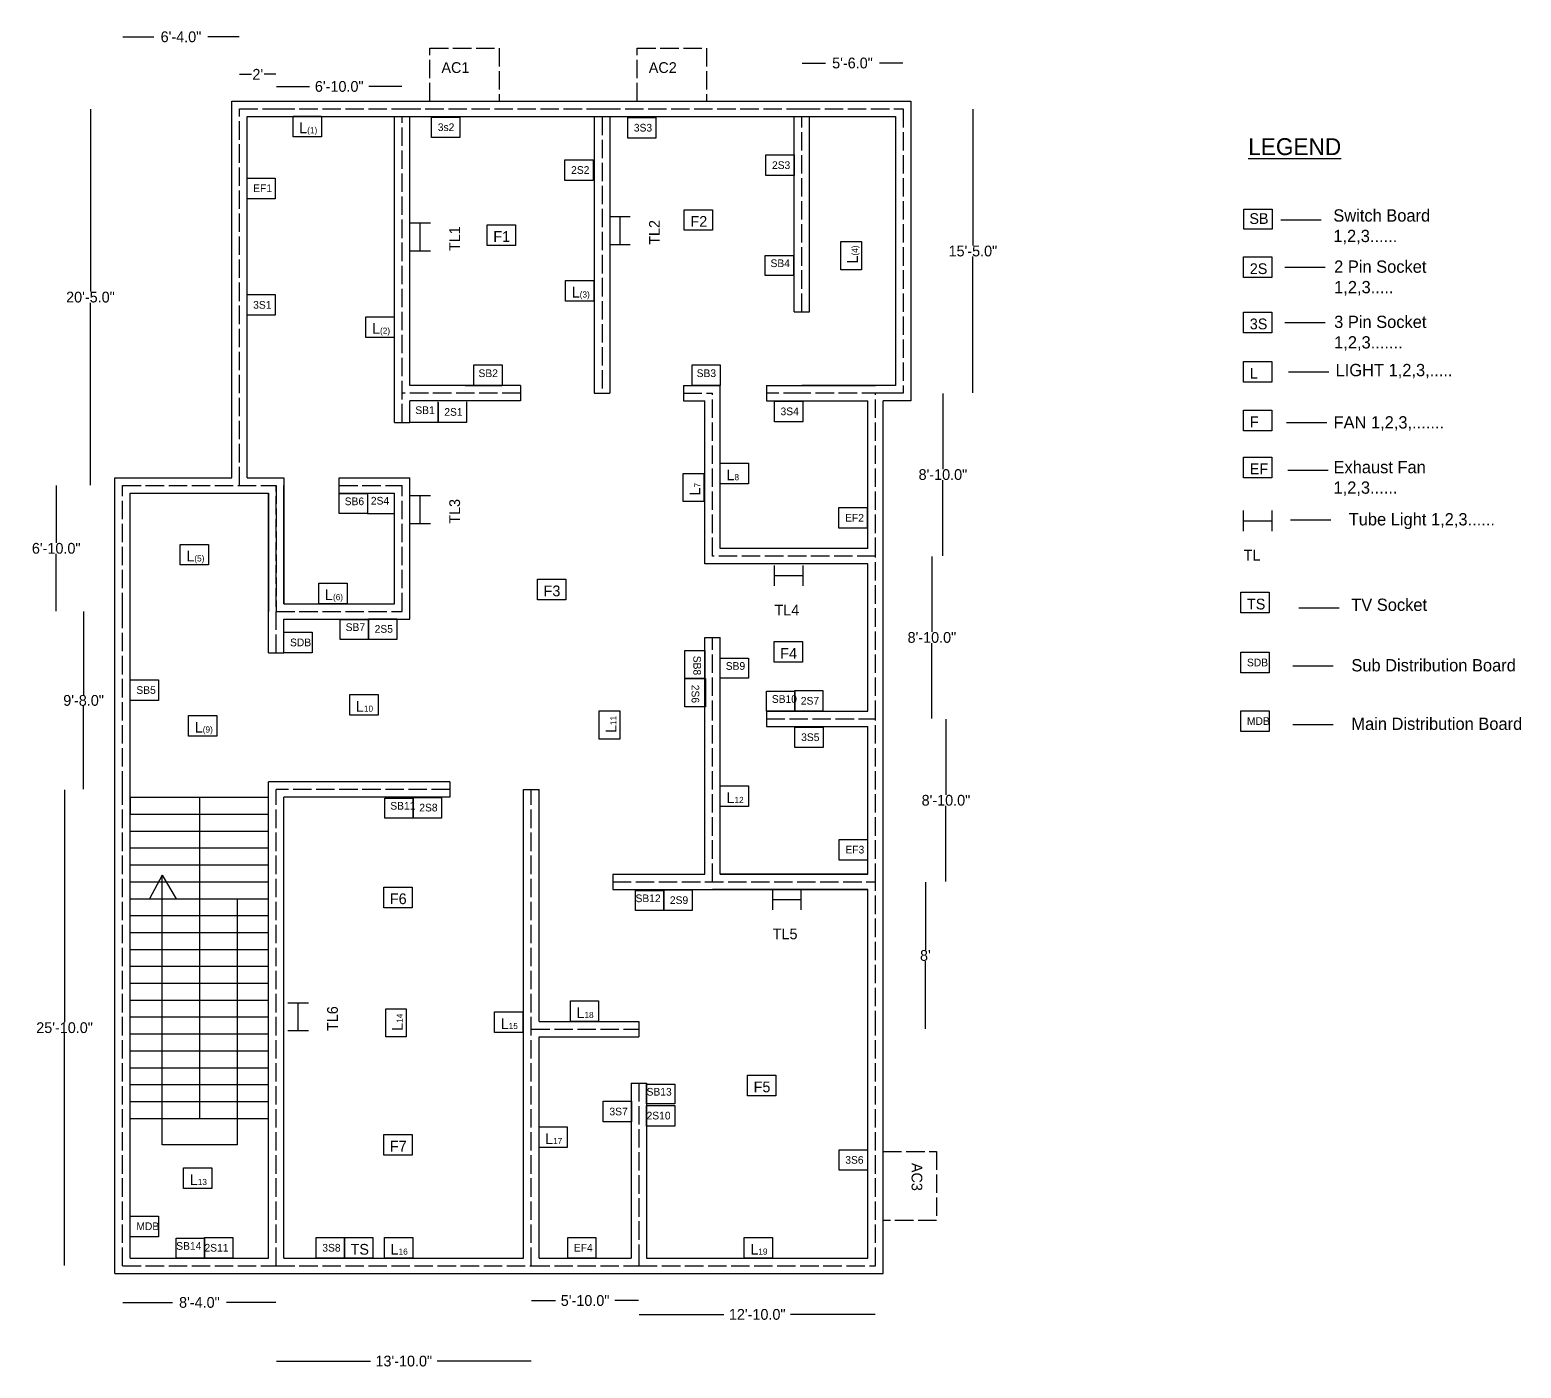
# Model space of a CAD drawing. Header units: inches. Extents: x -314 to 2090, y -27 to 844.
# Drawn here: x 1119 to 2090, y -27 to 844 of the extents above; entities that cross this region are included whole.
import ezdxf

# ---------------------------------------------------------------- set-up
doc = ezdxf.new("R2010")
doc.units = ezdxf.units.IN
doc.header["$MEASUREMENT"] = 0
doc.linetypes.add('ACAD_ISO02W100', pattern=[15, 12, -3])
doc.dimstyles.get("Standard").update_dxf_attribs({"dimtxt": 7, "dimasz": 0.18, "dimexe": 0.18, "dimexo": 0.0625, "dimgap": 0.09, "dimtad": 0, "dimtih": 1, "dimtoh": 1, "dimdec": 1, "dimzin": 0, "dimdsep": 46, "dimlunit": 3, "dimtxsty": 'Standard', "dimcen": 0.09, "dimse1": 1, "dimse2": 1, "dimadec": 0, "dimazin": 0, "dimtfac": 1, "dimtdec": 1, "dimtofl": 0, "dimtmove": 0, "dimatfit": 3, "dimfxl": 1, "dimtolj": 1, "dimtzin": 0, "dimarcsym": 0})

# ---------------------------------------------------------------- blocks, each defined once
blk = doc.blocks.new('*D35')
at = {"color": 0, "lineweight": -2}
for p, q in [((1141.76, 349.37), (1141.76, 198.14)), ((1141.76, 39.73), (1141.76, 190.96))]:
    blk.add_line(p, q, dxfattribs=at)
at = {"color": 0}
for points in [[(1141.73, 349.37), (1141.79, 349.37), (1141.76, 349.55)], [(1141.73, 39.73), (1141.79, 39.73), (1141.76, 39.55)]]:
    blk.add_solid(points, dxfattribs=at)
at = {"layer": 'Defpoints', "color": 0}
for p in [(1141.76, 349.55), (1179.51, 349.55), (1179.51, 39.55)]:
    blk.add_point(p, dxfattribs=at)
at = {"color": 0, "insert": (1141.76, 194.55), "char_height": 7, "attachment_point": 5}
blk.add_mtext('\\A1;25\'-10.0"', dxfattribs=at)
blk = doc.blocks.new('*D36')
at = {"color": 0, "lineweight": -2}
for p, q in [((1154.14, 465.37), (1154.14, 411.14)), ((1154.14, 349.73), (1154.14, 403.96))]:
    blk.add_line(p, q, dxfattribs=at)
at = {"color": 0}
for points in [[(1154.11, 465.37), (1154.17, 465.37), (1154.14, 465.55)], [(1154.11, 349.73), (1154.17, 349.73), (1154.14, 349.55)]]:
    blk.add_solid(points, dxfattribs=at)
at = {"layer": 'Defpoints', "color": 0}
for p in [(1154.14, 465.55), (1179.51, 465.55), (1179.51, 349.55)]:
    blk.add_point(p, dxfattribs=at)
at = {"color": 0, "insert": (1154.14, 407.55), "char_height": 7, "attachment_point": 5}
blk.add_mtext('\\A1;9\'-8.0"', dxfattribs=at)
blk = doc.blocks.new('*D37')
at = {"color": 0, "lineweight": -2}
for p, q in [((1136.33, 547.37), (1136.33, 510.14)), ((1136.33, 465.73), (1136.33, 502.96))]:
    blk.add_line(p, q, dxfattribs=at)
at = {"color": 0}
for points in [[(1136.3, 547.37), (1136.36, 547.37), (1136.33, 547.55)], [(1136.3, 465.73), (1136.36, 465.73), (1136.33, 465.55)]]:
    blk.add_solid(points, dxfattribs=at)
at = {"layer": 'Defpoints', "color": 0}
for p in [(1136.33, 547.55), (1179.51, 547.55), (1179.51, 465.55)]:
    blk.add_point(p, dxfattribs=at)
at = {"color": 0, "insert": (1136.33, 506.55), "char_height": 7, "attachment_point": 5}
blk.add_mtext('\\A1;6\'-10.0"', dxfattribs=at)
blk = doc.blocks.new('*D38')
at = {"color": 0, "lineweight": -2}
for p, q in [((1158.6, 792.37), (1158.6, 673.64)), ((1158.6, 547.73), (1158.6, 666.46))]:
    blk.add_line(p, q, dxfattribs=at)
at = {"color": 0}
for points in [[(1158.57, 792.37), (1158.63, 792.37), (1158.6, 792.55)], [(1158.57, 547.73), (1158.63, 547.73), (1158.6, 547.55)]]:
    blk.add_solid(points, dxfattribs=at)
at = {"layer": 'Defpoints', "color": 0}
for p in [(1158.6, 792.55), (1255.51, 792.55), (1255.51, 547.55)]:
    blk.add_point(p, dxfattribs=at)
at = {"color": 0, "insert": (1158.6, 670.05), "char_height": 7, "attachment_point": 5}
blk.add_mtext('\\A1;20\'-5.0"', dxfattribs=at)
blk = doc.blocks.new('*D33')
at = {"color": 0, "lineweight": -2}
for p, q in [((1179.69, 839.47), (1199.92, 839.47)), ((1255.33, 839.47), (1235.1, 839.47))]:
    blk.add_line(p, q, dxfattribs=at)
at = {"color": 0}
for points in [[(1179.69, 839.5), (1179.69, 839.44), (1179.51, 839.47)], [(1255.33, 839.5), (1255.33, 839.44), (1255.51, 839.47)]]:
    blk.add_solid(points, dxfattribs=at)
at = {"layer": 'Defpoints', "color": 0}
for p in [(1179.51, 839.47), (1179.51, 547.55), (1255.51, 547.55)]:
    blk.add_point(p, dxfattribs=at)
at = {"color": 0, "insert": (1217.51, 839.47), "char_height": 7, "attachment_point": 5}
blk.add_mtext('\\A1;6\'-4.0"', dxfattribs=at)
blk = doc.blocks.new('*D39')
at = {"color": 0, "lineweight": -2}
for p, q in [((1255.69, 815.11), (1263.34, 815.11)), ((1279.33, 815.11), (1271.68, 815.11))]:
    blk.add_line(p, q, dxfattribs=at)
at = {"color": 0}
for points in [[(1255.69, 815.14), (1255.69, 815.08), (1255.51, 815.11)], [(1279.33, 815.14), (1279.33, 815.08), (1279.51, 815.11)]]:
    blk.add_solid(points, dxfattribs=at)
at = {"layer": 'Defpoints', "color": 0}
for p in [(1279.51, 815.11), (1255.51, 792.55), (1279.51, 792.55)]:
    blk.add_point(p, dxfattribs=at)
at = {"color": 0, "insert": (1267.51, 815.11), "char_height": 7, "attachment_point": 5}
blk.add_mtext("\\A1;2'", dxfattribs=at)
blk = doc.blocks.new('*D40')
at = {"color": 0, "lineweight": -2}
for p, q in [((1279.69, 807.19), (1301.17, 807.19)), ((1361.33, 807.19), (1339.85, 807.19))]:
    blk.add_line(p, q, dxfattribs=at)
at = {"color": 0}
for points in [[(1279.69, 807.22), (1279.69, 807.16), (1279.51, 807.19)], [(1361.33, 807.22), (1361.33, 807.16), (1361.51, 807.19)]]:
    blk.add_solid(points, dxfattribs=at)
at = {"layer": 'Defpoints', "color": 0}
for p in [(1361.51, 807.19), (1279.51, 792.55), (1361.51, 792.55)]:
    blk.add_point(p, dxfattribs=at)
at = {"color": 0, "insert": (1320.51, 807.19), "char_height": 7, "attachment_point": 5}
blk.add_mtext('\\A1;6\'-10.0"', dxfattribs=at)
blk = doc.blocks.new('*D43')
at = {"color": 0, "lineweight": -2}
for p, q in [((1621.69, 822.42), (1636.92, 822.42)), ((1687.33, 822.42), (1672.1, 822.42))]:
    blk.add_line(p, q, dxfattribs=at)
at = {"color": 0}
for points in [[(1621.69, 822.45), (1621.69, 822.39), (1621.51, 822.42)], [(1687.33, 822.45), (1687.33, 822.39), (1687.51, 822.42)]]:
    blk.add_solid(points, dxfattribs=at)
at = {"layer": 'Defpoints', "color": 0}
for p in [(1687.51, 822.42), (1621.51, 792.55), (1687.51, 792.55)]:
    blk.add_point(p, dxfattribs=at)
at = {"color": 0, "insert": (1654.51, 822.42), "char_height": 7, "attachment_point": 5}
blk.add_mtext('\\A1;5\'-6.0"', dxfattribs=at)
blk = doc.blocks.new('*D44')
at = {"color": 0, "lineweight": -2}
for p, q in [((1732.86, 792.37), (1732.86, 703.64)), ((1732.86, 607.73), (1732.86, 696.46))]:
    blk.add_line(p, q, dxfattribs=at)
at = {"color": 0}
for points in [[(1732.83, 792.37), (1732.89, 792.37), (1732.86, 792.55)], [(1732.83, 607.73), (1732.89, 607.73), (1732.86, 607.55)]]:
    blk.add_solid(points, dxfattribs=at)
at = {"layer": 'Defpoints', "color": 0}
for p in [(1687.51, 792.55), (1687.51, 607.55), (1732.86, 607.55)]:
    blk.add_point(p, dxfattribs=at)
at = {"color": 0, "insert": (1732.86, 700.05), "char_height": 7, "attachment_point": 5}
blk.add_mtext('\\A1;15\'-5.0"', dxfattribs=at)
blk = doc.blocks.new('*D45')
at = {"color": 0, "lineweight": -2}
for p, q in [((1713.35, 607.37), (1713.35, 558.14)), ((1713.35, 501.73), (1713.35, 550.96))]:
    blk.add_line(p, q, dxfattribs=at)
at = {"color": 0}
for points in [[(1713.32, 607.37), (1713.38, 607.37), (1713.35, 607.55)], [(1713.32, 501.73), (1713.38, 501.73), (1713.35, 501.55)]]:
    blk.add_solid(points, dxfattribs=at)
at = {"layer": 'Defpoints', "color": 0}
for p in [(1669.51, 607.55), (1669.51, 501.55), (1713.35, 501.55)]:
    blk.add_point(p, dxfattribs=at)
at = {"color": 0, "insert": (1713.35, 554.55), "char_height": 7, "attachment_point": 5}
blk.add_mtext('\\A1;8\'-10.0"', dxfattribs=at)
blk = doc.blocks.new('*D46')
at = {"color": 0, "lineweight": -2}
for p, q in [((1706.18, 501.37), (1706.18, 452.14)), ((1706.18, 395.73), (1706.18, 444.96))]:
    blk.add_line(p, q, dxfattribs=at)
at = {"color": 0}
for points in [[(1706.15, 501.37), (1706.21, 501.37), (1706.18, 501.55)], [(1706.15, 395.73), (1706.21, 395.73), (1706.18, 395.55)]]:
    blk.add_solid(points, dxfattribs=at)
at = {"layer": 'Defpoints', "color": 0}
for p in [(1669.51, 501.55), (1669.51, 395.55), (1706.18, 395.55)]:
    blk.add_point(p, dxfattribs=at)
at = {"color": 0, "insert": (1706.18, 448.55), "char_height": 7, "attachment_point": 5}
blk.add_mtext('\\A1;8\'-10.0"', dxfattribs=at)
blk = doc.blocks.new('*D47')
at = {"color": 0, "lineweight": -2}
for p, q in [((1715.32, 395.37), (1715.32, 346.14)), ((1715.32, 289.73), (1715.32, 338.96))]:
    blk.add_line(p, q, dxfattribs=at)
at = {"color": 0}
for points in [[(1715.29, 395.37), (1715.35, 395.37), (1715.32, 395.55)], [(1715.29, 289.73), (1715.35, 289.73), (1715.32, 289.55)]]:
    blk.add_solid(points, dxfattribs=at)
at = {"layer": 'Defpoints', "color": 0}
for p in [(1669.51, 395.55), (1669.51, 289.55), (1715.32, 289.55)]:
    blk.add_point(p, dxfattribs=at)
at = {"color": 0, "insert": (1715.32, 342.55), "char_height": 7, "attachment_point": 5}
blk.add_mtext('\\A1;8\'-10.0"', dxfattribs=at)
blk = doc.blocks.new('*D48')
at = {"color": 0, "lineweight": -2}
for p, q in [((1701.96, 289.37), (1701.96, 245.14)), ((1701.96, 193.73), (1701.96, 237.96))]:
    blk.add_line(p, q, dxfattribs=at)
at = {"color": 0}
for points in [[(1701.93, 289.37), (1701.99, 289.37), (1701.96, 289.55)], [(1701.93, 193.73), (1701.99, 193.73), (1701.96, 193.55)]]:
    blk.add_solid(points, dxfattribs=at)
at = {"layer": 'Defpoints', "color": 0}
for p in [(1669.51, 289.55), (1669.51, 193.55), (1701.96, 193.55)]:
    blk.add_point(p, dxfattribs=at)
at = {"color": 0, "insert": (1701.96, 241.55), "char_height": 7, "attachment_point": 5}
blk.add_mtext("\\A1;8'", dxfattribs=at)
blk = doc.blocks.new('*D50')
at = {"color": 0, "lineweight": -2}
for p, q in [((1515.69, 7.94), (1570.84, 7.94)), ((1669.33, 7.94), (1614.18, 7.94))]:
    blk.add_line(p, q, dxfattribs=at)
at = {"color": 0}
for points in [[(1515.69, 7.97), (1515.69, 7.91), (1515.51, 7.94)], [(1669.33, 7.97), (1669.33, 7.91), (1669.51, 7.94)]]:
    blk.add_solid(points, dxfattribs=at)
at = {"layer": 'Defpoints', "color": 0}
for p in [(1515.51, 39.55), (1669.51, 39.55), (1669.51, 7.94)]:
    blk.add_point(p, dxfattribs=at)
at = {"color": 0, "insert": (1592.51, 7.94), "char_height": 7, "attachment_point": 5}
blk.add_mtext('\\A1;12\'-10.0"', dxfattribs=at)
blk = doc.blocks.new('*D51')
at = {"color": 0, "lineweight": -2}
for p, q in [((1445.69, 16.94), (1461.17, 16.94)), ((1515.33, 16.94), (1499.85, 16.94))]:
    blk.add_line(p, q, dxfattribs=at)
at = {"color": 0}
for points in [[(1445.69, 16.97), (1445.69, 16.91), (1445.51, 16.94)], [(1515.33, 16.97), (1515.33, 16.91), (1515.51, 16.94)]]:
    blk.add_solid(points, dxfattribs=at)
at = {"layer": 'Defpoints', "color": 0}
for p in [(1445.51, 39.55), (1515.51, 39.55), (1515.51, 16.94)]:
    blk.add_point(p, dxfattribs=at)
at = {"color": 0, "insert": (1480.51, 16.94), "char_height": 7, "attachment_point": 5}
blk.add_mtext('\\A1;5\'-10.0"', dxfattribs=at)
blk = doc.blocks.new('*D52')
at = {"color": 0, "lineweight": -2}
for p, q in [((1279.69, -22.44), (1340.84, -22.44)), ((1445.33, -22.44), (1384.18, -22.44))]:
    blk.add_line(p, q, dxfattribs=at)
at = {"color": 0}
for points in [[(1279.69, -22.41), (1279.69, -22.47), (1279.51, -22.44)], [(1445.33, -22.41), (1445.33, -22.47), (1445.51, -22.44)]]:
    blk.add_solid(points, dxfattribs=at)
at = {"layer": 'Defpoints', "color": 0}
for p in [(1445.51, 39.55), (1279.51, 9.31), (1279.51, -22.44)]:
    blk.add_point(p, dxfattribs=at)
at = {"color": 0, "insert": (1362.51, -22.44), "char_height": 7, "attachment_point": 5}
blk.add_mtext('\\A1;13\'-10.0"', dxfattribs=at)
blk = doc.blocks.new('*D34')
at = {"color": 0, "lineweight": -2}
for p, q in [((1179.69, 15.73), (1211.92, 15.73)), ((1279.33, 15.73), (1247.1, 15.73))]:
    blk.add_line(p, q, dxfattribs=at)
at = {"color": 0}
for points in [[(1179.69, 15.76), (1179.69, 15.7), (1179.51, 15.73)], [(1279.33, 15.76), (1279.33, 15.7), (1279.51, 15.73)]]:
    blk.add_solid(points, dxfattribs=at)
at = {"layer": 'Defpoints', "color": 0}
for p in [(1179.51, 39.55), (1279.51, 39.55), (1179.51, 15.73)]:
    blk.add_point(p, dxfattribs=at)
at = {"color": 0, "insert": (1229.51, 15.73), "char_height": 7, "attachment_point": 5}
blk.add_mtext('\\A1;8\'-4.0"', dxfattribs=at)

msp = doc.modelspace()

# ---------------------------------------------------------------- linework, layer by layer
at = {"linetype": 'ACAD_ISO02W100'}
for p, q in [((1379.53, 797.55), (1379.53, 832.21)), ((1379.53, 832.21), (1424.51, 832.21)), ((1424.51, 832.21), (1424.51, 797.55)), ((1514.46, 797.55), (1514.46, 832.21)), ((1514.46, 832.21), (1559.44, 832.21)), ((1559.44, 832.21), (1559.44, 797.55)), ((1255.51, 547.55), (1255.51, 792.55)), ((1255.51, 792.55), (1279.51, 792.55)), ((1279.51, 792.55), (1361.51, 792.55)), ((1361.51, 792.55), (1491.51, 792.55)), ((1361.51, 588.55), (1361.51, 787.55)), ((1491.51, 792.55), (1621.51, 792.55)), ((1491.51, 787.55), (1491.51, 607.55)), ((1621.51, 792.55), (1687.51, 792.55)), ((1621.51, 660.55), (1621.51, 787.55)), ((1687.51, 792.55), (1687.51, 607.55)), ((1438.51, 607.55), (1361.51, 607.55)), ((1544.51, 607.55), (1563.51, 607.55)), ((1563.51, 501.55), (1563.51, 607.55)), ((1621.51, 607.55), (1598.51, 607.55)), ((1687.51, 607.55), (1621.51, 607.55)), ((1669.51, 501.55), (1669.51, 607.55)), ((1179.51, 465.55), (1179.51, 547.55)), ((1179.51, 547.55), (1279.51, 547.55)), ((1279.51, 438.55), (1279.51, 547.55)), ((1279.51, 547.55), (1279.51, 465.55)), ((1320.51, 547.55), (1361.51, 547.55)), ((1361.51, 465.55), (1361.51, 547.55)), ((1669.51, 501.55), (1563.51, 501.55)), ((1669.51, 395.55), (1669.51, 501.55)), ((1179.51, 349.55), (1179.51, 465.55)), ((1279.51, 465.55), (1361.51, 465.55)), ((1563.51, 395.55), (1563.51, 448.55)), ((1563.51, 289.55), (1563.51, 395.55)), ((1598.51, 395.55), (1669.51, 395.55)), ((1669.51, 289.55), (1669.51, 395.55)), ((1179.51, 39.55), (1179.51, 349.55)), ((1279.51, 39.55), (1279.51, 349.55)), ((1392.51, 349.55), (1279.51, 349.55)), ((1445.51, 39.55), (1445.51, 349.55)), ((1498.51, 289.55), (1669.51, 289.55)), ((1669.51, 193.55), (1669.51, 289.55)), ((1445.51, 193.55), (1515.51, 193.55)), ((1669.51, 39.55), (1669.51, 193.55)), ((1515.51, 158.55), (1515.51, 44.55)), ((1674.51, 114.05), (1709.16, 114.05)), ((1709.16, 114.05), (1709.16, 69.07)), ((1709.16, 69.07), (1674.51, 69.07)), ((1179.51, 39.55), (1279.51, 39.55)), ((1279.51, 39.55), (1445.51, 39.55)), ((1445.51, 39.55), (1515.51, 39.55)), ((1515.51, 39.55), (1669.51, 39.55))]:
    msp.add_line(p, q, dxfattribs=at)
for p, q in [((1250.51, 552.55), (1250.51, 797.55)), ((1250.51, 797.55), (1279.51, 797.55)), ((1279.51, 797.55), (1361.51, 797.55)), ((1361.51, 797.55), (1491.51, 797.55)), ((1491.51, 797.55), (1621.51, 797.55)), ((1621.51, 797.55), (1692.51, 797.55)), ((1692.51, 797.55), (1692.51, 602.55)), ((1260.51, 552.55), (1260.51, 787.55)), ((1260.51, 787.55), (1279.51, 787.55)), ((1279.51, 787.55), (1361.51, 787.55)), ((1356.51, 588.55), (1356.51, 787.55)), ((1361.51, 787.55), (1491.51, 787.55)), ((1366.51, 612.55), (1366.51, 787.55)), ((1486.51, 787.55), (1486.51, 607.55)), ((1491.51, 787.55), (1621.51, 787.55)), ((1496.51, 787.55), (1496.51, 607.55)), ((1616.51, 660.55), (1616.51, 787.55)), ((1621.51, 787.55), (1682.51, 787.55)), ((1626.51, 660.55), (1626.51, 787.55)), ((1682.51, 787.55), (1682.51, 612.55)), ((1366.51, 718.45), (1379.93, 718.45)), ((1373.22, 700.05), (1373.22, 718.45)), ((1496.51, 722.54), (1509.93, 722.54)), ((1503.22, 704.14), (1503.22, 722.54)), ((1933.31, 720.45), (1959.56, 720.45)), ((1379.93, 700.05), (1366.51, 700.05)), ((1509.93, 704.14), (1496.51, 704.14)), ((1935.91, 689.57), (1962.16, 689.57)), ((1616.51, 660.55), (1621.51, 660.55)), ((1621.51, 660.55), (1626.51, 660.55)), ((1935.91, 653.62), (1962.16, 653.62)), ((1938.32, 621.53), (1964.58, 621.53)), ((1438.51, 612.55), (1366.51, 612.55)), ((1402.51, 612.55), (1426.51, 612.55)), ((1438.51, 612.55), (1438.51, 607.55)), ((1544.51, 612.55), (1568.51, 612.55)), ((1544.51, 612.55), (1544.51, 607.55)), ((1568.51, 506.55), (1568.51, 612.55)), ((1598.51, 612.55), (1669.51, 612.55)), ((1598.51, 612.55), (1598.51, 607.55)), ((1682.51, 612.55), (1621.51, 612.55)), ((1438.51, 602.55), (1366.51, 602.55)), ((1366.51, 588.55), (1366.51, 602.55)), ((1384.9, 588.55), (1384.9, 601.98)), ((1403.29, 601.98), (1403.29, 588.55)), ((1438.51, 607.55), (1438.51, 602.55)), ((1486.51, 607.55), (1491.51, 607.55)), ((1491.51, 607.55), (1496.51, 607.55)), ((1544.51, 607.55), (1544.51, 602.55)), ((1544.51, 602.55), (1558.51, 602.55)), ((1558.51, 496.55), (1558.51, 602.55)), ((1598.51, 607.55), (1598.51, 602.55)), ((1598.51, 602.55), (1664.51, 602.55)), ((1664.51, 506.55), (1664.51, 602.55)), ((1687.51, 607.55), (1669.51, 607.55)), ((1674.51, 501.55), (1674.51, 602.55)), ((1692.51, 602.55), (1674.51, 602.55)), ((1366.51, 588.55), (1366.51, 601.56)), ((1384.9, 601.56), (1384.9, 588.55)), ((1356.51, 588.55), (1361.51, 588.55)), ((1361.51, 588.55), (1366.51, 588.55)), ((1384.9, 588.55), (1366.51, 588.55)), ((1403.29, 588.55), (1384.9, 588.55)), ((1936.95, 588.47), (1963.2, 588.47)), ((1937.92, 557.4), (1964.17, 557.4)), ((1174.51, 465.55), (1174.51, 552.55)), ((1174.51, 552.55), (1250.51, 552.55)), ((1260.51, 552.55), (1284.51, 552.55)), ((1284.51, 552.55), (1284.51, 470.55)), ((1284.51, 470.55), (1284.51, 547.55)), ((1320.51, 552.55), (1366.51, 552.55)), ((1320.51, 547.55), (1320.51, 552.55)), ((1320.51, 542.55), (1320.51, 547.55)), ((1366.51, 460.55), (1366.51, 552.55)), ((1184.51, 465.55), (1184.51, 542.55)), ((1184.51, 542.55), (1274.51, 542.55)), ((1274.51, 438.55), (1274.51, 542.55)), ((1274.51, 542.55), (1274.51, 465.55)), ((1320.51, 542.55), (1356.51, 542.55)), ((1356.51, 470.55), (1356.51, 542.55)), ((1356.51, 470.55), (1356.51, 542.55)), ((1366.51, 540.95), (1379.93, 540.95)), ((1373.22, 522.56), (1373.22, 540.95)), ((1338.94, 529.21), (1356.51, 529.21)), ((1909.06, 517.84), (1909.06, 531.27)), ((1909.06, 524.56), (1927.46, 524.56)), ((1927.46, 531.27), (1927.46, 517.84)), ((1939.64, 525.16), (1965.89, 525.16)), ((1379.93, 522.56), (1366.51, 522.56)), ((1664.51, 506.55), (1568.51, 506.55)), ((1664.51, 496.55), (1558.51, 496.55)), ((1603.75, 482.09), (1603.75, 495.51)), ((1622.14, 495.51), (1622.14, 482.09)), ((1664.51, 400.55), (1664.51, 496.55)), ((1674.51, 395.55), (1674.51, 501.55)), ((1603.75, 488.8), (1622.14, 488.8)), ((1284.51, 470.55), (1356.51, 470.55)), ((1944.87, 467.96), (1971.12, 467.96)), ((1174.51, 349.55), (1174.51, 465.55)), ((1184.51, 349.55), (1184.51, 465.55)), ((1284.51, 438.55), (1284.51, 460.55)), ((1284.51, 460.55), (1366.51, 460.55)), ((1558.51, 395.55), (1558.51, 448.55)), ((1558.51, 448.55), (1563.51, 448.55)), ((1563.51, 448.55), (1568.51, 448.55)), ((1568.51, 395.55), (1568.51, 448.55)), ((1274.51, 438.55), (1279.51, 438.55)), ((1279.51, 438.55), (1284.51, 438.55)), ((1941.03, 430.05), (1967.28, 430.05)), ((1598.51, 400.55), (1664.51, 400.55)), ((1598.51, 400.55), (1598.51, 395.55)), ((1558.51, 294.55), (1558.51, 395.55)), ((1568.51, 294.55), (1568.51, 395.55)), ((1598.51, 395.55), (1598.51, 390.55)), ((1598.51, 390.55), (1664.51, 390.55)), ((1664.51, 294.55), (1664.51, 390.55)), ((1674.51, 289.55), (1674.51, 395.55)), ((1941.03, 391.95), (1967.28, 391.95)), ((1174.51, 34.55), (1174.51, 349.55)), ((1184.51, 44.55), (1184.51, 349.55)), ((1274.51, 44.55), (1274.51, 354.55)), ((1392.51, 354.55), (1274.51, 354.55)), ((1392.51, 354.55), (1392.51, 349.55)), ((1392.51, 349.55), (1392.51, 344.55)), ((1440.51, 44.55), (1440.51, 349.55)), ((1440.51, 349.55), (1445.51, 349.55)), ((1445.51, 349.55), (1450.51, 349.55)), ((1450.51, 198.55), (1450.51, 349.55)), ((1184.51, 344.55), (1274.51, 344.55)), ((1184.51, 344.55), (1184.51, 333.55)), ((1229.51, 344.55), (1229.51, 135.55)), ((1284.51, 44.55), (1284.51, 344.55)), ((1392.51, 344.55), (1284.51, 344.55)), ((1184.51, 333.55), (1274.51, 333.55)), ((1184.51, 322.55), (1274.51, 322.55)), ((1184.51, 311.55), (1274.51, 311.55)), ((1184.51, 300.55), (1274.51, 300.55)), ((1205.33, 293.9), (1197.1, 278.55)), ((1205.33, 118.34), (1205.33, 293.9)), ((1205.33, 293.9), (1214.37, 278.55)), ((1498.51, 294.55), (1558.51, 294.55)), ((1498.51, 294.55), (1498.51, 289.55)), ((1568.51, 294.55), (1664.51, 294.55)), ((1664.51, 294.55), (1568.51, 294.55)), ((1184.51, 289.55), (1274.51, 289.55)), ((1498.51, 289.55), (1498.51, 284.55)), ((1498.51, 284.55), (1664.51, 284.55)), ((1664.51, 284.55), (1563.51, 284.55)), ((1602.6, 271.29), (1602.6, 284.72)), ((1620.99, 284.72), (1620.99, 271.29)), ((1664.51, 193.55), (1664.51, 284.55)), ((1674.51, 193.55), (1674.51, 289.55)), ((1184.51, 278.55), (1274.51, 278.55)), ((1254.16, 278.55), (1254.16, 118.34)), ((1602.6, 278), (1620.99, 278)), ((1184.51, 267.55), (1274.51, 267.55)), ((1184.51, 256.55), (1274.51, 256.55)), ((1184.51, 245.55), (1274.51, 245.55)), ((1184.51, 234.55), (1274.51, 234.55)), ((1184.51, 223.55), (1274.51, 223.55)), ((1184.51, 212.55), (1274.51, 212.55)), ((1287.01, 210.83), (1300.44, 210.83)), ((1293.73, 192.44), (1293.73, 210.83)), ((1184.51, 201.55), (1274.51, 201.55)), ((1450.51, 198.55), (1515.51, 198.55)), ((1515.51, 198.55), (1515.51, 193.55)), ((1184.51, 190.55), (1274.51, 190.55)), ((1300.44, 192.44), (1287.01, 192.44)), ((1450.51, 44.55), (1450.51, 188.55)), ((1450.51, 188.55), (1515.51, 188.55)), ((1515.51, 193.55), (1515.51, 188.55)), ((1664.51, 44.55), (1664.51, 193.55)), ((1674.51, 34.55), (1674.51, 193.55)), ((1184.51, 179.55), (1274.51, 179.55)), ((1184.51, 168.55), (1274.51, 168.55)), ((1184.51, 157.55), (1274.51, 157.55)), ((1510.51, 158.55), (1510.51, 44.55)), ((1510.51, 158.55), (1515.51, 158.55)), ((1515.51, 158.55), (1520.51, 158.55)), ((1520.51, 158.55), (1520.51, 44.55)), ((1184.51, 146.55), (1274.51, 146.55)), ((1184.51, 135.55), (1274.51, 135.55)), ((1254.16, 118.34), (1205.33, 118.34)), ((1184.51, 44.55), (1274.51, 44.55)), ((1284.51, 44.55), (1440.51, 44.55)), ((1450.51, 44.55), (1510.51, 44.55)), ((1515.51, 44.55), (1515.51, 39.55)), ((1520.51, 44.55), (1664.51, 44.55)), ((1174.51, 34.55), (1279.51, 34.55)), ((1279.51, 34.55), (1445.51, 34.55)), ((1445.51, 34.55), (1515.51, 34.55)), ((1515.51, 34.55), (1674.51, 34.55))]:
    msp.add_line(p, q)
for points in [[(1290.48, 787.89), (1308.87, 787.89), (1308.87, 774.46), (1290.48, 774.46)], [(1380.65, 787.32), (1399.04, 787.32), (1399.04, 773.89), (1380.65, 773.89)], [(1508.22, 786.99), (1526.62, 786.99), (1526.62, 773.56), (1508.22, 773.56)], [(1467.41, 759.45), (1485.81, 759.45), (1485.81, 746.02), (1467.41, 746.02)], [(1598.12, 762.62), (1616.52, 762.62), (1616.52, 749.19), (1598.12, 749.19)], [(1260.51, 747.58), (1278.9, 747.58), (1278.9, 734.15), (1260.51, 734.15)], [(1545.07, 726.99), (1563.46, 726.99), (1563.46, 713.57), (1545.07, 713.57)], [(1909.25, 727.27), (1927.64, 727.27), (1927.64, 714.26), (1909.25, 714.26)], [(1416.79, 717.2), (1435.18, 717.2), (1435.18, 703.77), (1416.79, 703.77)], [(1646.91, 687.95), (1646.91, 706.35), (1660.33, 706.35), (1660.33, 687.95)], [(1597.64, 697.18), (1616.02, 697.18), (1616.02, 684.17), (1597.64, 684.17)], [(1909.06, 696.23), (1927.46, 696.23), (1927.46, 682.81), (1909.06, 682.81)], [(1467.81, 680.97), (1486.2, 680.97), (1486.2, 667.55), (1467.81, 667.55)], [(1260.51, 671.69), (1278.9, 671.69), (1278.9, 658.27), (1260.51, 658.27)], [(1909.06, 660.29), (1927.46, 660.29), (1927.46, 646.86), (1909.06, 646.86)], [(1337.87, 657.34), (1356.26, 657.34), (1356.26, 643.91), (1337.87, 643.91)], [(1408.12, 625.98), (1426.51, 625.98), (1426.51, 612.55), (1408.12, 612.55)], [(1550.12, 625.98), (1568.51, 625.98), (1568.51, 612.55), (1550.12, 612.55)], [(1909.06, 628.16), (1927.46, 628.16), (1927.46, 614.74), (1909.06, 614.74)], [(1603.7, 602.35), (1622.09, 602.35), (1622.09, 588.93), (1603.7, 588.93)], [(1909.06, 596.55), (1927.46, 596.55), (1927.46, 583.13), (1909.06, 583.13)], [(1909.06, 565.97), (1927.46, 565.97), (1927.46, 552.54), (1909.06, 552.54)], [(1544.37, 536.99), (1544.37, 555.39), (1557.79, 555.39), (1557.79, 536.99)], [(1568.51, 562.02), (1586.9, 562.02), (1586.9, 548.6), (1568.51, 548.6)], [(1320.55, 542.22), (1338.94, 542.22), (1338.94, 529.21), (1320.55, 529.21)], [(1645.71, 533.09), (1664.1, 533.09), (1664.1, 519.67), (1645.71, 519.67)], [(1217.04, 509.16), (1235.43, 509.16), (1235.43, 495.74), (1217.04, 495.74)], [(1449.52, 486.51), (1467.91, 486.51), (1467.91, 473.08), (1449.52, 473.08)], [(1307.24, 483.98), (1325.63, 483.98), (1325.63, 470.55), (1307.24, 470.55)], [(1907.23, 477.97), (1925.62, 477.97), (1925.62, 464.54), (1907.23, 464.54)], [(1321.17, 460.35), (1339.56, 460.35), (1339.56, 447.34), (1321.17, 447.34)], [(1339.56, 460.77), (1357.95, 460.77), (1357.95, 447.34), (1339.56, 447.34)], [(1284.51, 451.98), (1302.9, 451.98), (1302.9, 438.55), (1284.51, 438.55)], [(1558.51, 440.16), (1558.51, 421.77), (1545.5, 421.77), (1545.5, 440.16)], [(1603.5, 445.84), (1621.89, 445.84), (1621.89, 432.42), (1603.5, 432.42)], [(1907.23, 438.9), (1925.62, 438.9), (1925.62, 425.48), (1907.23, 425.48)], [(1568.51, 435.06), (1586.9, 435.06), (1586.9, 422.05), (1568.51, 422.05)], [(1184.51, 420.98), (1202.9, 420.98), (1202.9, 407.55), (1184.51, 407.55)], [(1558.92, 421.77), (1558.92, 403.38), (1545.5, 403.38), (1545.5, 421.77)], [(1327.39, 411.34), (1345.78, 411.34), (1345.78, 397.92), (1327.39, 397.92)], [(1598.51, 413.56), (1616.9, 413.56), (1616.9, 400.55), (1598.51, 400.55)], [(1616.9, 413.98), (1635.29, 413.98), (1635.29, 400.55), (1616.9, 400.55)], [(1489.73, 382.39), (1489.73, 400.79), (1503.16, 400.79), (1503.16, 382.39)], [(1907.23, 400.81), (1925.62, 400.81), (1925.62, 387.38), (1907.23, 387.38)], [(1222.5, 397.79), (1240.9, 397.79), (1240.9, 384.36), (1222.5, 384.36)], [(1617.1, 390.27), (1635.5, 390.27), (1635.5, 376.85), (1617.1, 376.85)], [(1568.51, 351.93), (1586.9, 351.93), (1586.9, 338.51), (1568.51, 338.51)], [(1350.22, 344.05), (1368.61, 344.05), (1368.61, 331.04), (1350.22, 331.04)], [(1368.61, 344.46), (1387, 344.46), (1387, 331.04), (1368.61, 331.04)], [(1645.93, 317.1), (1664.33, 317.1), (1664.33, 303.68), (1645.93, 303.68)], [(1349.48, 286.12), (1367.87, 286.12), (1367.87, 272.7), (1349.48, 272.7)], [(1513.3, 283.84), (1531.69, 283.84), (1531.69, 270.83), (1513.3, 270.83)], [(1531.69, 284.25), (1550.08, 284.25), (1550.08, 270.83), (1531.69, 270.83)], [(1350.73, 188.57), (1350.73, 206.96), (1364.15, 206.96), (1364.15, 188.57)], [(1421.59, 204.83), (1439.98, 204.83), (1439.98, 191.4), (1421.59, 191.4)], [(1470.9, 211.98), (1489.29, 211.98), (1489.29, 198.55), (1470.9, 198.55)], [(1520.51, 157.93), (1538.9, 157.93), (1538.9, 144.92), (1520.51, 144.92)], [(1586.19, 163.68), (1604.59, 163.68), (1604.59, 150.26), (1586.19, 150.26)], [(1492.36, 146.65), (1510.75, 146.65), (1510.75, 133.22), (1492.36, 133.22)], [(1520.51, 143.99), (1538.9, 143.99), (1538.9, 130.57), (1520.51, 130.57)], [(1450.51, 129.98), (1468.9, 129.98), (1468.9, 116.55), (1450.51, 116.55)], [(1349.48, 125.11), (1367.87, 125.11), (1367.87, 111.69), (1349.48, 111.69)], [(1645.82, 115.16), (1664.22, 115.16), (1664.22, 101.74), (1645.82, 101.74)], [(1219.26, 103.29), (1237.65, 103.29), (1237.65, 89.87), (1219.26, 89.87)], [(1184.51, 71.96), (1202.9, 71.96), (1202.9, 58.54), (1184.51, 58.54)], [(1214.42, 57.56), (1232.81, 57.56), (1232.81, 44.55), (1214.42, 44.55)], [(1232.81, 57.98), (1251.2, 57.98), (1251.2, 44.55), (1232.81, 44.55)], [(1305.5, 57.98), (1323.89, 57.98), (1323.89, 44.55), (1305.5, 44.55)], [(1323.89, 57.98), (1342.28, 57.98), (1342.28, 44.55), (1323.89, 44.55)], [(1349.93, 57.98), (1368.32, 57.98), (1368.32, 44.55), (1349.93, 44.55)], [(1469.21, 57.98), (1487.6, 57.98), (1487.6, 44.55), (1469.21, 44.55)], [(1584.05, 57.98), (1602.44, 57.98), (1602.44, 44.55), (1584.05, 44.55)]]:
    msp.add_lwpolyline(points, close=True)

# ---------------------------------------------------------------- texts
at = {"linetype": 'ACAD_ISO02W100', "char_height": 7, "width": 30.545, "attachment_point": 1}
for s, insert in [('AC1', (1387.02, 822.99)), ('AC2', (1521.95, 822.99))]:
    msp.add_mtext(s, dxfattribs=dict(at, insert=insert))
at = {"attachment_point": 1}
for s, insert, char_height, width in [('L{\\H0.5714x;(1)}', (1294.47, 783.75), 7, 14.4008), ('3s2', (1384.64, 783.18), 5, 14.4008), ('3S3', (1512.22, 782.85), 5, 14.4008), ('{\\LLEGEND}', (1912.06, 773.53), 11, 408.9073), ('2S3', (1602.12, 758.48), 5, 14.4008), ('2S2', (1471.4, 755.31), 5, 14.4008), ('EF1', (1264.5, 743.44), 5, 14.4008), ('F2', (1549.06, 722.86), 7, 14.4008), ('SB', (1912.77, 724.72), 7, 12.9288), ('Switch Board 1,2,3......', (1967.42, 727.24), 8, 89.818), ('F1', (1420.78, 713.06), 7, 14.4008), ('SB4', (1601.16, 694.63), 5, 12.9288), ('2S', (1913.06, 692.1), 7, 14.4008), ('2 Pin Socket 1,2,3.....', (1967.96, 693.94), 8, 90.7986), ('L{\\H0.5714x;(3)}', (1471.8, 676.84), 7, 14.4008), ('3S1', (1264.5, 667.56), 5, 14.4008), ('L{\\H0.5714x;(2)}', (1341.86, 653.2), 7, 14.4008), ('3S', (1913.06, 656.15), 7, 14.4008), ('3 Pin Socket 1,2,3.......', (1967.96, 657.99), 8, 90.7986), ('SB2', (1411.12, 623.05), 5, 12.9288), ('SB3', (1553.12, 623.05), 5, 12.9288), ('L', (1913.06, 624.03), 7, 14.4008), ('LIGHT 1,2,3,.....', (1968.91, 626.62), 8, 90.7986), ('SB1', (1370.03, 599.01), 5, 12.9288), ('2S1', (1388.89, 597.85), 5, 14.4008), ('3S4', (1607.69, 598.22), 5, 14.4008), ('F', (1913.06, 592.42), 7, 14.4008), ('FAN 1,2,3,.......', (1967.54, 592.58), 8, 90.7986), ('Exhaust Fan 1,2,3......', (1967.54, 563.45), 8, 90.7986), ('L{\\H0.5714x;8}', (1572.5, 557.89), 7, 14.4008), ('EF', (1913.06, 561.83), 7, 14.4008), ('SB6', (1324.07, 539.67), 5, 12.9288), ('2S4', (1341.09, 540.06), 5, 15.4158), ('EF2', (1649.7, 528.96), 5, 14.4008), ('Tube Light 1,2,3......', (1977.44, 529.5), 8, 90.7986), ('L{\\H0.5714x;(5)}', (1221.03, 505.03), 7, 14.4008), ('TL', (1909.06, 505.65), 7, 21.4279), ('L{\\H0.5714x;(6)}', (1311.23, 479.85), 7, 14.4008), ('F3', (1453.51, 482.38), 7, 14.4008), ('TL4', (1603.75, 469.9), 7, 21.4279), ('TS', (1911.22, 473.83), 7, 14.4008), ('TV Socket', (1979.08, 473.84), 8, 90.7986), ('SB7', (1324.69, 457.8), 5, 12.9288), ('2S5', (1343.55, 456.63), 5, 14.4008), ('SDB', (1288.5, 447.85), 5, 30.673), ('F4', (1607.49, 441.71), 7, 14.4008), ('SB9', (1572.03, 432.51), 5, 12.9288), ('SDB', (1911.22, 434.77), 5, 30.673), ('Sub Distribution Board', (1979.16, 434.49), 8, 167.0745), ('SB5', (1188.5, 416.85), 5, 30.673), ('SB10', (1602.03, 411.01), 5, 12.9288), ('2S7', (1620.89, 409.85), 5, 14.4008), ('L{\\H0.5714x;10}', (1331.38, 407.21), 7, 14.4008), ('L{\\H0.5714x;(9)}', (1226.49, 393.65), 7, 14.4008), ('MDB', (1911.22, 396.67), 5, 30.673), ('Main Distribution Board', (1979.16, 396.4), 8, 167.0745), ('3S5', (1621.1, 386.14), 5, 14.4008), ('SB11', (1353.74, 341.5), 5, 12.9288), ('2S8', (1372.6, 340.33), 5, 14.4008), ('L{\\H0.5714x;12}', (1572.5, 347.8), 7, 14.4008), ('EF3', (1649.92, 312.97), 5, 14.4008), ('F6', (1353.47, 281.99), 7, 14.4008), ('SB12', (1513.3, 281.29), 5, 12.9288), ('2S9', (1535.68, 280.12), 5, 14.4008), ('TL5', (1602.6, 259.1), 7, 21.4279), ('L{\\H0.5714x;18}', (1474.89, 207.85), 7, 14.4008), ('L{\\H0.5714x;15}', (1425.58, 200.69), 7, 14.4008), ('SB13', (1520.51, 155.38), 5, 12.9288), ('F5', (1590.19, 159.55), 7, 14.4008), ('3S7', (1496.35, 142.52), 5, 14.4008), ('2S10', (1520.51, 139.86), 5, 14.4008), ('F7', (1353.47, 120.98), 7, 14.4008), ('L{\\H0.5714x;17}', (1454.5, 125.85), 7, 14.4008), ('3S6', (1649.82, 111.03), 5, 14.4008), ('L{\\H0.5714x;13}', (1223.25, 99.16), 7, 14.4008), ('MDB', (1188.5, 67.83), 5, 30.673), ('SB14', (1214.42, 55.01), 5, 12.9288), ('2S11', (1232.81, 53.85), 5, 14.4008), ('3S8', (1309.49, 53.85), 5, 14.4008), ('TS', (1327.88, 53.85), 7, 14.4008), ('L{\\H0.5714x;16}', (1353.92, 53.85), 7, 14.4008), ('EF4', (1473.2, 53.85), 5, 14.4008), ('L{\\H0.5714x;19}', (1588.04, 53.85), 7, 14.4008)]:
    msp.add_mtext(s, dxfattribs=dict(at, insert=insert, char_height=char_height, width=width))
for s, insert, char_height, width, rotation in [('TL2', (1522.13, 704.14), 7, 21.4279, 90), ('TL1', (1392.13, 700.05), 7, 21.4279, 90), ('L{\\H0.5714x;(4)}', (1651.04, 691.95), 7, 14.4008, 90), ('L{\\H0.5714x;7}', (1548.5, 540.99), 7, 14.4008, 90), ('TL3', (1392.13, 522.56), 7, 21.4279, 90), ('SB8', (1555.96, 436.64), 5, 12.9288, 270), ('2S6', (1554.79, 417.78), 5, 14.4008, 270), ('L{\\H0.5714x;11}', (1493.87, 386.39), 7, 14.4008, 90), ('TL6', (1312.63, 192.44), 7, 21.4279, 90), ('L{\\H0.5714x;14}', (1354.86, 192.56), 7, 14.4008, 90)]:
    msp.add_mtext(s, dxfattribs=dict(at, insert=insert, char_height=char_height, width=width, rotation=rotation))
at = {"linetype": 'ACAD_ISO02W100', "insert": (1699.95, 106.56), "char_height": 7, "width": 30.545, "attachment_point": 1, "rotation": 270}
msp.add_mtext('AC3', dxfattribs=at)

# ---------------------------------------------------------------- dimensions: what is measured, and where the dimension line sits
for base, p1, p2, picture, middle in [((1179.51, 839.47), (1255.51, 547.55), (1179.51, 547.55), '*D33', (1217.51, 839.47)), ((1687.51, 822.42), (1621.51, 792.55), (1687.51, 792.55), '*D43', (1654.51, 822.42)), ((1279.51, 815.11), (1255.51, 792.55), (1279.51, 792.55), '*D39', (1267.51, 815.11)), ((1361.51, 807.19), (1279.51, 792.55), (1361.51, 792.55), '*D40', (1320.51, 807.19)), ((1179.51, 15.73), (1279.51, 39.55), (1179.51, 39.55), '*D34', (1229.51, 15.73)), ((1279.51, -22.44), (1445.51, 39.55), (1279.51, 9.31), '*D52', (1362.51, -22.44)), ((1515.51, 16.94), (1445.51, 39.55), (1515.51, 39.55), '*D51', (1480.51, 16.94)), ((1669.51, 7.94), (1515.51, 39.55), (1669.51, 39.55), '*D50', (1592.51, 7.94))]:
    dim = msp.add_linear_dim(base=base, p1=p1, p2=p2, dimstyle='Standard')
    dim.commit()
    dim.dimension.update_dxf_attribs({"geometry": picture, "text_midpoint": middle})
for base, p1, p2, picture, middle in [((1158.6, 792.55), (1255.51, 547.55), (1255.51, 792.55), '*D38', (1158.6, 670.05)), ((1732.86, 607.55), (1687.51, 792.55), (1687.51, 607.55), '*D44', (1732.86, 700.05)), ((1713.35, 501.55), (1669.51, 607.55), (1669.51, 501.55), '*D45', (1713.35, 554.55)), ((1136.33, 547.55), (1179.51, 465.55), (1179.51, 547.55), '*D37', (1136.33, 506.55)), ((1706.18, 395.55), (1669.51, 501.55), (1669.51, 395.55), '*D46', (1706.18, 448.55)), ((1154.14, 465.55), (1179.51, 349.55), (1179.51, 465.55), '*D36', (1154.14, 407.55)), ((1715.32, 289.55), (1669.51, 395.55), (1669.51, 289.55), '*D47', (1715.32, 342.55)), ((1141.76, 349.55), (1179.51, 39.55), (1179.51, 349.55), '*D35', (1141.76, 194.55)), ((1701.96, 193.55), (1669.51, 289.55), (1669.51, 193.55), '*D48', (1701.96, 241.55))]:
    dim = msp.add_linear_dim(base=base, p1=p1, p2=p2, angle=90, dimstyle='Standard')
    dim.commit()
    dim.dimension.update_dxf_attribs({"geometry": picture, "text_midpoint": middle})

doc.saveas('drawing.dxf')
